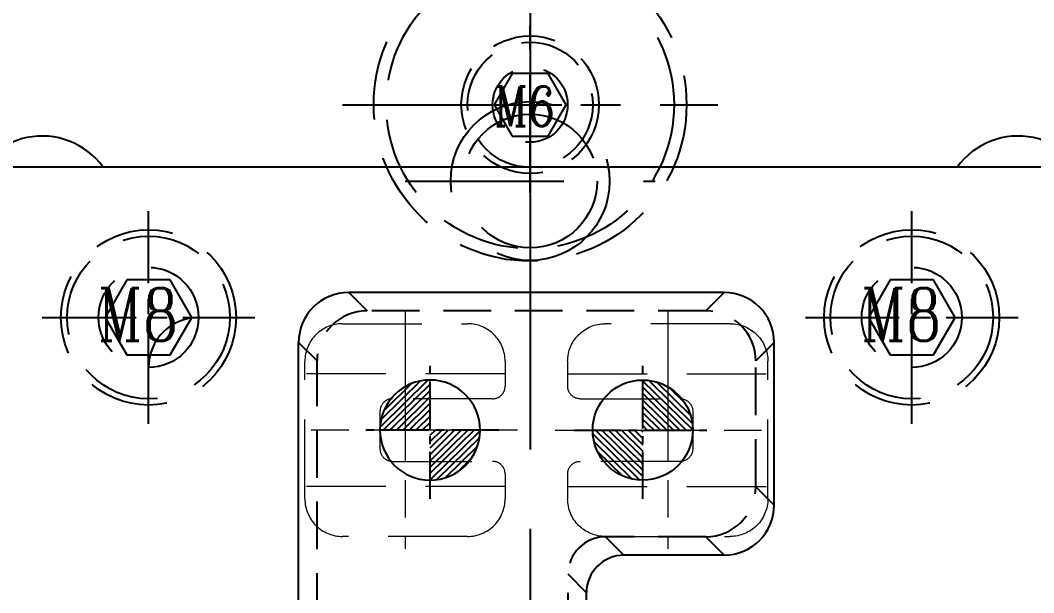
# Model space of a CAD drawing. Header units: inches. Extents: x 149964 to 151052, y -48230 to -47460.
# Drawn here: x 150510.3 to 150591.3, y -47612.7 to -47567 of the extents above; entities that cross this region are included whole.
import ezdxf

# ---------------------------------------------------------------- set-up
doc = ezdxf.new("R2010")
doc.units = ezdxf.units.IN
doc.header["$LTSCALE"] = 2
doc.header["$MEASUREMENT"] = 0
for name, pattern in [('ACAD_ISO08W100', [36, 24, -3, 6, -3]), ('CENTER', [50.8, 31.75, -6.35, 6.35, -6.35]), ('CENTER2', [1.125, 0.75, -0.125, 0.125, -0.125]), ('HIDDEN', [9.525, 6.35, -3.175]), ('HIDDEN2', [4.7625, 3.175, -1.5875])]:
    doc.linetypes.add(name, pattern=pattern)
doc.layers.get('0').update_dxf_attribs({"linetype": 'CONTINUOUS'})
for name, color, linetype in [('CAV-COR', 1, 'CONTINUOUS'), ('CL', 1, 'ACAD_ISO08W100'), ('PIN', 4, 'CONTINUOUS'), ('SCREW', 52, 'HIDDEN'), ('SP', 3, 'CONTINUOUS'), ('壓塊', 157, 'CONTINUOUS')]:
    doc.layers.add(name, color=color, linetype=linetype)
doc.layers.add('dim', color=3, linetype='CONTINUOUS', lineweight=15)
doc.layers.add('斜頂座', color=41, linetype='CONTINUOUS', lineweight=9)
doc.styles.add('ROMANC', font='romanc', dxfattribs={"width": 0.6, "height": 1})

# ---------------------------------------------------------------- blocks, each defined once
blk = doc.blocks.new('20130710.090407')
at = {"layer": 'SCREW', "linetype": 'CENTER', "ltscale": 0.15}
for p, q in [((0, -7.042), (0, 7.042)), ((-7, 0), (7, 0))]:
    blk.add_line(p, q, dxfattribs=at)
at = {"layer": 'SCREW', "linetype": 'HIDDEN', "ltscale": 0.4}
blk.add_lwpolyline([(-1.443, 2.5), (-2.887, 0), (-1.443, -2.5), (1.443, -2.5), (2.887, 0), (1.443, 2.5)], close=True, dxfattribs=at)
for radius in [5.5, 5, 3]:
    blk.add_circle((0, 0), radius, dxfattribs=at)
at = {"layer": 'dim', "style": 'ROMANC', "width": 0.8}
blk.add_text('M6', height=3.1716, dxfattribs=at).set_placement((-2.885, -1.703))
blk = doc.blocks.new('20130710.090411')
at = {"layer": 'SP', "color": 145, "linetype": 'CENTER', "ltscale": 0.25}
for p, q in [((0, 15), (0, -15)), ((-15, 0), (15, 0))]:
    blk.add_line(p, q, dxfattribs=at)
at = {"layer": 'SP', "color": 145, "linetype": 'HIDDEN', "ltscale": 0.5}
for radius in [12.5, 11.5]:
    blk.add_circle((0, 0), radius, dxfattribs=at)
at = {"layer": 'SCREW'}
blk.add_blockref('20130710.090407', (0, 0), dxfattribs=at)
blk = doc.blocks.new('20110825.133703')
at = {"layer": '斜頂座', "linetype": 'ACAD_ISO08W100', "ltscale": 0.25}
for p, q in [((0, 9.5), (0, -9.5)), ((9, 0), (-9, 0))]:
    blk.add_line(p, q, dxfattribs=at)
at = {"layer": '斜頂座', "linetype": 'HIDDEN2'}
for p, q in [((8, 4.5), (-8, 4.5)), ((8, -4.5), (-8, -4.5))]:
    blk.add_line(p, q, dxfattribs=at)
blk.add_lwpolyline([(-1, 2.5, 0.414214), (-2, 1.5), (-2, -1.5, 0.414214), (-1, -2.5), (7, -2.5, -0.414214), (8, -3.5), (8, -5.5, -0.414214), (5, -8.5), (-5, -8.5, -0.414214), (-8, -5.5), (-8, 5.5, -0.414214), (-5, 8.5), (5, 8.5, -0.414214), (8, 5.5), (8, 3.5, -0.414214), (7, 2.5), (-1, 2.5, 0.414214)], format="xyb", dxfattribs=at)
blk = doc.blocks.new('20110825.134403')
at = {"layer": 'PIN', "linetype": 'Continuous'}
h = blk.add_hatch(dxfattribs=at)
h.set_pattern_fill('ANSI31', color=256, scale=2.909091, angle=90.5, style=0)
h.set_pattern_definition([(135.5, (-431.88467, 405.2357), (-0.2548761, -0.2593638), [])])
h.paths.add_polyline_path([(0, 0), (-4, -0.035, 0.414214), (0.035, -4)])
h.paths.add_polyline_path([(-0.035, 4), (0, 0), (4, 0.035, 0.414214)])
at = {"layer": 'PIN', "linetype": 'CENTER2', "ltscale": 2.5}
for p, q in [((0, -5.5), (0, 5.5)), ((-5.5, 0), (5.5, 0))]:
    blk.add_line(p, q, dxfattribs=at)
at = {"layer": 'PIN', "linetype": 'Continuous'}
blk.add_circle((0, 0), 4, dxfattribs=at)
blk = doc.blocks.new('20160804.135220')
at = {"layer": 'SCREW', "linetype": 'CENTER2', "ltscale": 5}
for p, q in [((0, -8.5), (0, 8.5)), ((-8.5, 0), (8.5, 0))]:
    blk.add_line(p, q, dxfattribs=at)
at = {"layer": 'SCREW'}
blk.add_lwpolyline([(-1.732, 3), (-3.464, 0), (-1.732, -3), (1.732, -3), (3.464, 0), (1.732, 3)], close=True, dxfattribs=at)
at = {"layer": 'SCREW', "ltscale": 0.5}
for radius in [7, 6.5, 4]:
    blk.add_circle((0, 0), radius, dxfattribs=at)
at = {"layer": 'dim', "style": 'ROMANC', "width": 0.8}
blk.add_text('M8', height=4.1865, dxfattribs=at).set_placement((-4.071, -1.858))

msp = doc.modelspace()

# ---------------------------------------------------------------- linework, layer by layer
at = {"color": 8, "linetype": 'HIDDEN'}
msp.add_line((150541.075, -47579.823), (150561.075, -47579.823), dxfattribs=at)
for radius in [6.35, 5.35]:
    msp.add_circle((150551.075, -47579.823), radius, dxfattribs=at)
for centre, start, end in [((150512.075, -47582.223), 35.68533, 234.31467), ((150590.075, -47582.223), 305.68533, 144.31467)]:
    msp.add_arc(centre, 6, start, end)
at = {"layer": 'CAV-COR', "linetype": 'ByBlock'}
msp.add_line((150593.575, -47578.723), (150508.575, -47578.723), dxfattribs=at)
at = {"layer": 'CL', "color": 7, "linetype": 'CENTER', "ltscale": 0.5}
msp.add_line((150551.075, -47518.723), (150551.075, -47818.723), dxfattribs=at)
at = {"layer": '壓塊', "linetype": 'ByBlock'}
for p, q in [((150566.575, -47588.723), (150536.575, -47588.723)), ((150532.575, -47620.673), (150532.575, -47592.723)), ((150570.575, -47605.723), (150570.575, -47592.723)), ((150566.575, -47609.723), (150558.575, -47609.723)), ((150555.575, -47616.552), (150555.575, -47612.723))]:
    msp.add_line(p, q, dxfattribs=at)
at = {"layer": '壓塊', "linetype": 'HIDDEN', "ltscale": 0.3}
for p, q in [((150536.575, -47588.723), (150538.045, -47590.193)), ((150566.575, -47588.723), (150565.105, -47590.193)), ((150565.105, -47590.193), (150538.045, -47590.193)), ((150532.575, -47592.723), (150534.045, -47594.193)), ((150570.575, -47592.723), (150569.105, -47594.193)), ((150534.045, -47620.673), (150534.045, -47594.193)), ((150569.105, -47604.253), (150569.105, -47594.193)), ((150569.105, -47604.253), (150570.575, -47605.723)), ((150565.105, -47608.253), (150557.105, -47608.253)), ((150557.105, -47608.253), (150558.575, -47609.723)), ((150565.105, -47608.253), (150566.575, -47609.723)), ((150554.105, -47616.552), (150554.105, -47611.253)), ((150555.575, -47612.723), (150554.105, -47611.253))]:
    msp.add_line(p, q, dxfattribs=at)
at = {"layer": '壓塊', "linetype": 'ByBlock'}
for centre, radius, start, end in [((150536.575, -47592.723), 4, 90, 180), ((150566.575, -47592.723), 4, 0, 90), ((150524.575, -47594.723), 4, 90, 180), ((150566.575, -47605.723), 4, 270, 0), ((150558.575, -47612.723), 3, 90, 180)]:
    msp.add_arc(centre, radius, start, end, dxfattribs=at)
at = {"layer": '壓塊', "linetype": 'HIDDEN', "ltscale": 0.3}
for centre, radius, start, end in [((150538.045, -47594.193), 4, 90, 180), ((150565.105, -47594.193), 4, 0, 90), ((150565.105, -47604.253), 4, 270, 0), ((150557.105, -47611.253), 3, 90, 180)]:
    msp.add_arc(centre, radius, start, end, dxfattribs=at)

# ---------------------------------------------------------------- block references
at = {"layer": 'PIN', "linetype": 'Continuous', "xscale": -1}
msp.add_blockref('20110825.134403', (150543.075, -47599.723), dxfattribs=at)
at = {"layer": 'PIN', "linetype": 'Continuous'}
msp.add_blockref('20110825.134403', (150560.075, -47599.723), dxfattribs=at)
at = {"layer": 'SCREW', "linetype": 'ByBlock'}
for p in [(150520.575, -47590.723), (150581.575, -47590.723)]:
    msp.add_blockref('20160804.135220', p, dxfattribs=at)
at = {"layer": 'SP'}
msp.add_blockref('20130710.090411', (150551.075, -47573.723), dxfattribs=at)
at = {"layer": '斜頂座'}
msp.add_blockref('20110825.133703', (150541.075, -47599.723), dxfattribs=at)
at = {"layer": '斜頂座', "xscale": -1}
msp.add_blockref('20110825.133703', (150562.075, -47599.723), dxfattribs=at)

doc.saveas('drawing.dxf')
